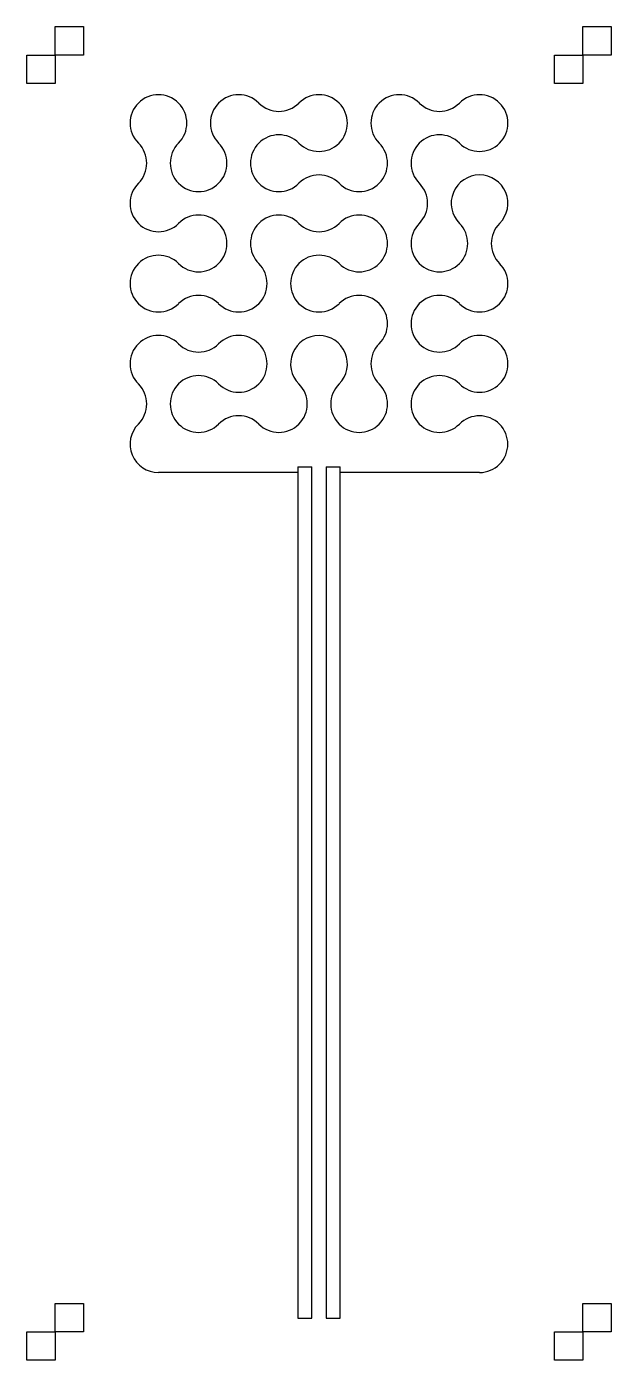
# Model space of a CAD drawing. Header units: millimetres. Extents: x 31.7 to 52.3, y 3.8 to 50.8.
import ezdxf

# ---------------------------------------------------------------- set-up
doc = ezdxf.new("R2010")
doc.units = ezdxf.units.MM
doc.header["$MEASUREMENT"] = 0

# ---------------------------------------------------------------- blocks, each defined once
blk = doc.blocks.new('*U1')
for p, q in [((0, 0), (0, 1)), ((0, 1), (1, 1)), ((1, 1), (1, 0)), ((-1, -1), (-1, 0)), ((-1, 0), (0, 0)), ((1, 0), (0, 0)), ((0, 0), (0, -1)), ((0, -1), (-1, -1))]:
    blk.add_line(p, q)
blk = doc.blocks.new('*U2')
at = {"color": 0, "linetype": 'ByBlock', "lineweight": -2, "transparency": 16777216}
for p in [(-18.6, 0), (0, 0), (-18.6, -45), (0, -45)]:
    blk.add_blockref('*U1', p, dxfattribs=at)

msp = doc.modelspace()

# ---------------------------------------------------------------- linework, layer by layer
for p, q in [((41.297, 35.325), (41.797, 35.325)), ((41.297, 35.325), (41.297, 15.325)), ((41.797, 15.325), (41.797, 35.325)), ((42.297, 35.325), (42.797, 35.325)), ((42.297, 35.325), (42.297, 15.325)), ((42.797, 15.325), (42.797, 35.325)), ((41.297, 35.125), (36.39, 35.125)), ((47.704, 35.125), (42.797, 35.125)), ((41.297, 15.325), (41.297, 5.325)), ((41.797, 5.325), (41.797, 15.325)), ((42.297, 15.325), (42.297, 5.325)), ((42.797, 5.325), (42.797, 15.325)), ((41.297, 5.325), (41.797, 5.325)), ((42.297, 5.325), (42.797, 5.325))]:
    msp.add_line(p, q)
for centre, start, end in [((36.39, 47.438), 315.0094, 224.9906), ((39.218, 47.438), 45, 225), ((42.047, 47.438), 225, 135), ((44.875, 47.438), 45, 225), ((47.704, 47.438), 225, 135), ((40.633, 48.852), 225, 315), ((46.289, 48.852), 225, 315), ((40.633, 46.024), 45, 315), ((46.289, 46.024), 45, 225), ((34.976, 46.024), 315, 45), ((37.804, 46.024), 135, 45), ((43.461, 46.024), 225, 45), ((42.047, 44.61), 45, 135), ((47.704, 44.61), 315, 225), ((36.39, 44.61), 135, 315), ((44.875, 44.61), 315, 45), ((37.804, 43.196), 225, 135), ((40.633, 43.196), 45, 225), ((43.461, 43.196), 225, 135), ((42.047, 44.61), 225, 315), ((46.289, 43.196), 135, 45), ((49.118, 43.196), 135, 225), ((36.39, 41.781), 45, 315), ((42.047, 41.781), 45, 315), ((39.218, 41.781), 225, 45), ((47.704, 41.781), 225, 45), ((37.804, 40.367), 45, 135), ((43.461, 40.367), 315, 135), ((46.289, 40.367), 45, 315), ((36.39, 38.953), 45, 225), ((39.218, 38.953), 225, 135), ((42.047, 38.953), 315, 225), ((47.704, 38.953), 225, 135), ((37.804, 40.367), 225, 315), ((44.875, 38.953), 135, 225), ((34.976, 37.539), 315, 45), ((37.804, 37.539), 45, 315), ((40.633, 37.539), 225, 45), ((43.461, 37.539), 135, 45), ((46.289, 37.539), 45, 315), ((36.39, 36.125), 135, 270), ((39.218, 36.125), 45, 135), ((47.7, 36.121), 315.0635, 134.8729), ((47.704, 36.125), 135, 135.0635), ((47.704, 36.125), 270, 314.8094)]:
    msp.add_arc(centre, 1, start, end)

# ---------------------------------------------------------------- block references
msp.add_blockref('*U2', (51.347, 49.836))

doc.saveas('drawing.dxf')
